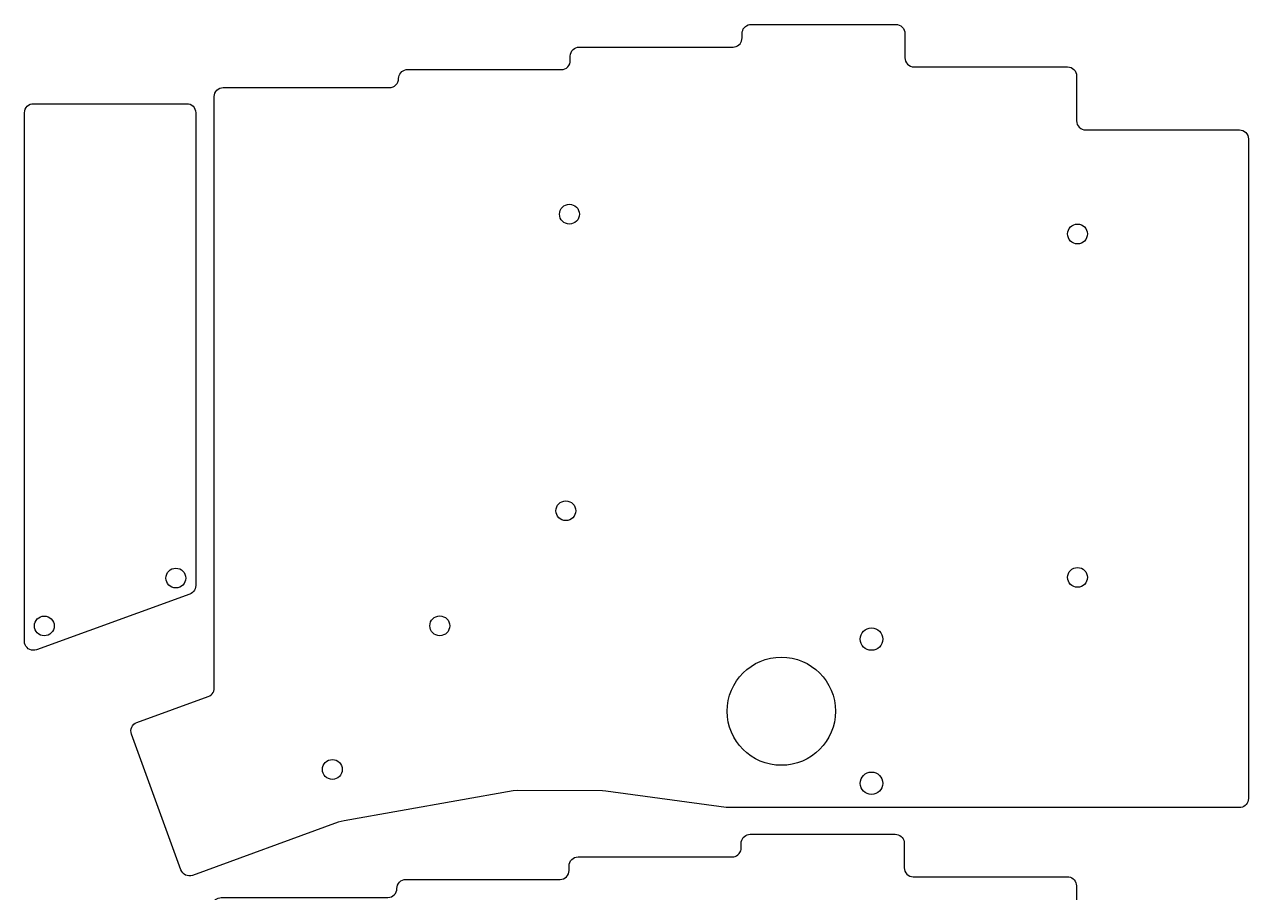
# Model space of a CAD drawing. Header units: inches. Extents: x -23 to 112, y -18 to 166.
# Drawn here: x -23.3 to 112.3, y 69.7 to 165.9 of the extents above; entities that cross this region are included whole.
import ezdxf

# ---------------------------------------------------------------- set-up
doc = ezdxf.new("R2010")
doc.units = ezdxf.units.IN
doc.header["$MEASUREMENT"] = 0

# ---------------------------------------------------------------- blocks, each defined once
blk = doc.blocks.new('block 4')
at = {"color": 7, "lineweight": 25, "true_color": 0xffffff}
blk.add_lwpolyline([(-4.68, 71.63), (-4.87, 71.58), (-5.07, 71.57), (-5.26, 71.6), (-5.45, 71.67), (-5.61, 71.77), (-5.76, 71.9), (-5.88, 72.05), (-5.96, 72.23)], dxfattribs=at)
blk = doc.blocks.new('block 3')
blk.add_blockref('block 4', (0, 0))
blk = doc.blocks.new('block 6')
at = {"color": 7, "lineweight": 25, "true_color": 0xffffff}
blk.add_lwpolyline([(-5.96, 72.23), (-11.44, 87.29)], dxfattribs=at)
blk = doc.blocks.new('block 5')
blk.add_blockref('block 6', (0, 0))
blk = doc.blocks.new('block 8')
at = {"color": 7, "lineweight": 25, "true_color": 0xffffff}
blk.add_lwpolyline([(-11.44, 87.29), (-11.49, 87.48), (-11.5, 87.68), (-11.48, 87.87), (-11.41, 88.06), (-11.31, 88.22), (-11.18, 88.37), (-11.02, 88.49), (-10.85, 88.57)], dxfattribs=at)
blk = doc.blocks.new('block 7')
blk.add_blockref('block 8', (0, 0))
blk = doc.blocks.new('block 10')
at = {"color": 7, "lineweight": 25, "true_color": 0xffffff}
blk.add_lwpolyline([(-10.85, 88.57), (-2.93, 91.45)], dxfattribs=at)
blk = doc.blocks.new('block 9')
blk.add_blockref('block 10', (0, 0))
blk = doc.blocks.new('block 12')
at = {"color": 7, "lineweight": 25, "true_color": 0xffffff}
blk.add_lwpolyline([(-2.93, 91.45), (-2.77, 91.53), (-2.63, 91.63), (-2.51, 91.75), (-2.41, 91.89), (-2.33, 92.05), (-2.29, 92.22), (-2.27, 92.39)], dxfattribs=at)
blk = doc.blocks.new('block 11')
blk.add_blockref('block 12', (0, 0))
blk = doc.blocks.new('block 14')
at = {"color": 7, "lineweight": 25, "true_color": 0xffffff}
blk.add_lwpolyline([(-2.27, 92.39), (-2.27, 97.07), (-2.27, 157.94)], dxfattribs=at)
blk = doc.blocks.new('block 13')
blk.add_blockref('block 14', (0, 0))
blk = doc.blocks.new('block 16')
at = {"color": 7, "lineweight": 25, "true_color": 0xffffff}
blk.add_lwpolyline([(-2.27, 157.94), (-2.25, 158.13), (-2.2, 158.32), (-2.1, 158.49), (-1.98, 158.64), (-1.83, 158.77), (-1.66, 158.86), (-1.47, 158.92), (-1.27, 158.94)], dxfattribs=at)
blk = doc.blocks.new('block 15')
blk.add_blockref('block 16', (0, 0))
blk = doc.blocks.new('block 18')
at = {"color": 7, "lineweight": 25, "true_color": 0xffffff}
blk.add_lwpolyline([(-1.27, 158.94), (17.15, 158.94)], dxfattribs=at)
blk = doc.blocks.new('block 17')
blk.add_blockref('block 18', (0, 0))
blk = doc.blocks.new('block 20')
at = {"color": 7, "lineweight": 25, "true_color": 0xffffff}
blk.add_lwpolyline([(17.15, 158.94), (17.34, 158.96), (17.53, 159.01), (17.7, 159.1), (17.85, 159.23), (17.98, 159.38), (18.07, 159.55), (18.13, 159.74), (18.15, 159.94)], dxfattribs=at)
blk = doc.blocks.new('block 19')
blk.add_blockref('block 20', (0, 0))
blk = doc.blocks.new('block 22')
at = {"color": 7, "lineweight": 25, "true_color": 0xffffff}
blk.add_lwpolyline([(18.15, 159.94), (18.16, 160.11), (18.21, 160.28), (18.28, 160.43), (18.38, 160.58), (18.5, 160.7), (18.65, 160.8), (18.8, 160.87), (18.97, 160.92), (19.15, 160.93)], dxfattribs=at)
blk = doc.blocks.new('block 21')
blk.add_blockref('block 22', (0, 0))
blk = doc.blocks.new('block 24')
at = {"color": 7, "lineweight": 25, "true_color": 0xffffff}
blk.add_lwpolyline([(19.15, 160.93), (36.17, 160.93)], dxfattribs=at)
blk = doc.blocks.new('block 23')
blk.add_blockref('block 24', (0, 0))
blk = doc.blocks.new('block 26')
at = {"color": 7, "lineweight": 25, "true_color": 0xffffff}
blk.add_lwpolyline([(36.17, 160.93), (36.37, 160.95), (36.56, 161.01), (36.73, 161.1), (36.88, 161.23), (37, 161.38), (37.1, 161.55), (37.15, 161.74), (37.17, 161.93)], dxfattribs=at)
blk = doc.blocks.new('block 25')
blk.add_blockref('block 26', (0, 0))
blk = doc.blocks.new('block 28')
at = {"color": 7, "lineweight": 25, "true_color": 0xffffff}
blk.add_lwpolyline([(37.17, 161.93), (37.17, 162.43)], dxfattribs=at)
blk = doc.blocks.new('block 27')
blk.add_blockref('block 28', (0, 0))
blk = doc.blocks.new('block 30')
at = {"color": 7, "lineweight": 25, "true_color": 0xffffff}
blk.add_lwpolyline([(37.17, 162.43), (37.19, 162.63), (37.25, 162.81), (37.34, 162.99), (37.47, 163.14), (37.62, 163.26), (37.79, 163.35), (37.98, 163.41), (38.17, 163.43)], dxfattribs=at)
blk = doc.blocks.new('block 29')
blk.add_blockref('block 30', (0, 0))
blk = doc.blocks.new('block 32')
at = {"color": 7, "lineweight": 25, "true_color": 0xffffff}
blk.add_lwpolyline([(38.17, 163.43), (55.2, 163.43)], dxfattribs=at)
blk = doc.blocks.new('block 31')
blk.add_blockref('block 32', (0, 0))
blk = doc.blocks.new('block 34')
at = {"color": 7, "lineweight": 25, "true_color": 0xffffff}
blk.add_lwpolyline([(55.2, 163.43), (55.37, 163.45), (55.54, 163.49), (55.7, 163.56), (55.84, 163.66), (55.97, 163.79), (56.07, 163.93), (56.14, 164.09), (56.18, 164.26), (56.2, 164.43)], dxfattribs=at)
blk = doc.blocks.new('block 33')
blk.add_blockref('block 34', (0, 0))
blk = doc.blocks.new('block 36')
at = {"color": 7, "lineweight": 25, "true_color": 0xffffff}
blk.add_lwpolyline([(56.2, 164.43), (56.2, 164.93)], dxfattribs=at)
blk = doc.blocks.new('block 35')
blk.add_blockref('block 36', (0, 0))
blk = doc.blocks.new('block 38')
at = {"color": 7, "lineweight": 25, "true_color": 0xffffff}
blk.add_lwpolyline([(56.2, 164.93), (56.21, 165.1), (56.26, 165.27), (56.33, 165.43), (56.43, 165.57), (56.56, 165.69), (56.7, 165.79), (56.86, 165.87), (57.02, 165.91), (57.2, 165.93)], dxfattribs=at)
blk = doc.blocks.new('block 37')
blk.add_blockref('block 38', (0, 0))
blk = doc.blocks.new('block 40')
at = {"color": 7, "lineweight": 25, "true_color": 0xffffff}
blk.add_lwpolyline([(57.2, 165.93), (73.23, 165.93)], dxfattribs=at)
blk = doc.blocks.new('block 39')
blk.add_blockref('block 40', (0, 0))
blk = doc.blocks.new('block 42')
at = {"color": 7, "lineweight": 25, "true_color": 0xffffff}
blk.add_lwpolyline([(73.23, 165.93), (73.42, 165.91), (73.61, 165.85), (73.78, 165.76), (73.93, 165.63), (74.06, 165.48), (74.15, 165.31), (74.21, 165.12), (74.23, 164.93)], dxfattribs=at)
blk = doc.blocks.new('block 41')
blk.add_blockref('block 42', (0, 0))
blk = doc.blocks.new('block 44')
at = {"color": 7, "lineweight": 25, "true_color": 0xffffff}
blk.add_lwpolyline([(74.23, 164.93), (74.23, 162.23)], dxfattribs=at)
blk = doc.blocks.new('block 43')
blk.add_blockref('block 44', (0, 0))
blk = doc.blocks.new('block 46')
at = {"color": 7, "lineweight": 25, "true_color": 0xffffff}
blk.add_lwpolyline([(74.23, 162.23), (74.25, 162.04), (74.3, 161.85), (74.39, 161.68), (74.52, 161.53), (74.67, 161.4), (74.84, 161.31), (75.03, 161.25), (75.22, 161.23)], dxfattribs=at)
blk = doc.blocks.new('block 45')
blk.add_blockref('block 46', (0, 0))
blk = doc.blocks.new('block 48')
at = {"color": 7, "lineweight": 25, "true_color": 0xffffff}
blk.add_lwpolyline([(75.22, 161.23), (92.25, 161.23)], dxfattribs=at)
blk = doc.blocks.new('block 47')
blk.add_blockref('block 48', (0, 0))
blk = doc.blocks.new('block 50')
at = {"color": 7, "lineweight": 25, "true_color": 0xffffff}
blk.add_lwpolyline([(92.25, 161.23), (92.45, 161.21), (92.64, 161.16), (92.81, 161.06), (92.96, 160.94), (93.08, 160.79), (93.18, 160.62), (93.23, 160.43), (93.25, 160.23)], dxfattribs=at)
blk = doc.blocks.new('block 49')
blk.add_blockref('block 50', (0, 0))
blk = doc.blocks.new('block 52')
at = {"color": 7, "lineweight": 25, "true_color": 0xffffff}
blk.add_lwpolyline([(93.25, 160.23), (93.25, 155.24)], dxfattribs=at)
blk = doc.blocks.new('block 51')
blk.add_blockref('block 52', (0, 0))
blk = doc.blocks.new('block 54')
at = {"color": 7, "lineweight": 25, "true_color": 0xffffff}
blk.add_lwpolyline([(93.25, 155.24), (93.27, 155.05), (93.33, 154.86), (93.42, 154.69), (93.54, 154.53), (93.7, 154.41), (93.87, 154.32), (94.06, 154.26), (94.25, 154.24)], dxfattribs=at)
blk = doc.blocks.new('block 53')
blk.add_blockref('block 54', (0, 0))
blk = doc.blocks.new('block 56')
at = {"color": 7, "lineweight": 25, "true_color": 0xffffff}
blk.add_lwpolyline([(94.25, 154.24), (111.28, 154.24)], dxfattribs=at)
blk = doc.blocks.new('block 55')
blk.add_blockref('block 56', (0, 0))
blk = doc.blocks.new('block 58')
at = {"color": 7, "lineweight": 25, "true_color": 0xffffff}
blk.add_lwpolyline([(111.28, 154.24), (111.47, 154.22), (111.66, 154.17), (111.83, 154.07), (111.99, 153.95), (112.11, 153.8), (112.2, 153.63), (112.26, 153.44), (112.28, 153.24)], dxfattribs=at)
blk = doc.blocks.new('block 57')
blk.add_blockref('block 58', (0, 0))
blk = doc.blocks.new('block 60')
at = {"color": 7, "lineweight": 25, "true_color": 0xffffff}
blk.add_lwpolyline([(112.28, 153.24), (112.28, 80.14)], dxfattribs=at)
blk = doc.blocks.new('block 59')
blk.add_blockref('block 60', (0, 0))
blk = doc.blocks.new('block 62')
at = {"color": 7, "lineweight": 25, "true_color": 0xffffff}
blk.add_lwpolyline([(112.28, 80.14), (112.26, 79.96), (112.22, 79.79), (112.14, 79.64), (112.04, 79.49), (111.92, 79.37), (111.78, 79.27), (111.62, 79.2), (111.45, 79.15), (111.28, 79.14)], dxfattribs=at)
blk = doc.blocks.new('block 61')
blk.add_blockref('block 62', (0, 0))
blk = doc.blocks.new('block 64')
at = {"color": 7, "lineweight": 25, "true_color": 0xffffff}
blk.add_lwpolyline([(111.28, 79.14), (54.69, 79.14)], dxfattribs=at)
blk = doc.blocks.new('block 63')
blk.add_blockref('block 64', (0, 0))
blk = doc.blocks.new('block 66')
at = {"color": 7, "lineweight": 25, "true_color": 0xffffff}
blk.add_lwpolyline([(54.69, 79.14), (54.42, 79.16)], dxfattribs=at)
blk = doc.blocks.new('block 65')
blk.add_blockref('block 66', (0, 0))
blk = doc.blocks.new('block 68')
at = {"color": 7, "lineweight": 25, "true_color": 0xffffff}
blk.add_lwpolyline([(54.42, 79.16), (41.12, 80.97)], dxfattribs=at)
blk = doc.blocks.new('block 67')
blk.add_blockref('block 68', (0, 0))
blk = doc.blocks.new('block 70')
at = {"color": 7, "lineweight": 25, "true_color": 0xffffff}
blk.add_lwpolyline([(41.12, 80.97), (40.73, 81)], dxfattribs=at)
blk = doc.blocks.new('block 69')
blk.add_blockref('block 70', (0, 0))
blk = doc.blocks.new('block 72')
at = {"color": 7, "lineweight": 25, "true_color": 0xffffff}
blk.add_lwpolyline([(40.73, 81), (31.37, 81.04)], dxfattribs=at)
blk = doc.blocks.new('block 71')
blk.add_blockref('block 72', (0, 0))
blk = doc.blocks.new('block 74')
at = {"color": 7, "lineweight": 25, "true_color": 0xffffff}
blk.add_lwpolyline([(31.37, 81.04), (30.84, 80.99)], dxfattribs=at)
blk = doc.blocks.new('block 73')
blk.add_blockref('block 74', (0, 0))
blk = doc.blocks.new('block 76')
at = {"color": 7, "lineweight": 25, "true_color": 0xffffff}
blk.add_lwpolyline([(30.84, 80.99), (12.13, 77.69)], dxfattribs=at)
blk = doc.blocks.new('block 75')
blk.add_blockref('block 76', (0, 0))
blk = doc.blocks.new('block 78')
at = {"color": 7, "lineweight": 25, "true_color": 0xffffff}
blk.add_lwpolyline([(12.13, 77.69), (11.46, 77.51)], dxfattribs=at)
blk = doc.blocks.new('block 77')
blk.add_blockref('block 78', (0, 0))
blk = doc.blocks.new('block 80')
at = {"color": 7, "lineweight": 25, "true_color": 0xffffff}
blk.add_lwpolyline([(11.46, 77.51), (-4.68, 71.63)], dxfattribs=at)
blk = doc.blocks.new('block 79')
blk.add_blockref('block 80', (0, 0))
blk = doc.blocks.new('block 2')
for name in ['block 37', 'block 39', 'block 41', 'block 33', 'block 35', 'block 43', 'block 29', 'block 31', 'block 25', 'block 27', 'block 45', 'block 21', 'block 23', 'block 47', 'block 49', 'block 51', 'block 15', 'block 17', 'block 19', 'block 13', 'block 53', 'block 55', 'block 57', 'block 59', 'block 11', 'block 9', 'block 7', 'block 5', 'block 75', 'block 73', 'block 71', 'block 69', 'block 67', 'block 61', 'block 65', 'block 63', 'block 79', 'block 77', 'block 3']:
    blk.add_blockref(name, (0, 0))
blk = doc.blocks.new('block 83')
at = {"color": 7, "lineweight": 25, "true_color": 0xffffff}
blk.add_open_spline([(92.25, 104.66), (92.25, 104.05), (92.75, 103.56), (93.35, 103.56), (93.35, 103.56), (93.35, 103.56), (93.35, 103.56), (93.35, 103.56), (93.35, 103.56), (93.35, 103.56), (93.35, 103.56), (93.35, 103.56), (93.35, 103.56), (93.96, 103.56), (94.45, 104.05), (94.45, 104.66), (94.45, 104.66), (94.45, 104.66), (94.45, 104.66), (94.45, 104.66), (94.45, 104.66), (94.45, 104.66), (94.45, 104.66), (94.45, 104.66), (94.45, 104.66), (94.45, 105.26), (93.96, 105.75), (93.35, 105.75), (93.35, 105.75), (93.35, 105.75), (93.35, 105.75), (93.35, 105.75), (93.35, 105.75), (93.35, 105.75), (93.35, 105.75), (93.35, 105.75), (93.35, 105.75), (92.75, 105.75), (92.25, 105.26), (92.25, 104.66), (92.25, 104.66), (92.25, 104.66), (92.25, 104.66), (92.25, 104.66), (92.25, 104.66), (92.25, 104.66), (92.25, 104.66), (92.25, 104.66), (92.25, 104.66), (92.25, 104.66), (92.25, 104.66), (92.25, 104.66), (92.25, 104.66), (92.25, 104.66), (92.25, 104.66), (92.25, 104.66), (92.25, 104.66), (92.25, 104.66), (92.25, 104.66), (92.25, 104.66), (92.25, 104.66), (92.25, 104.66), (92.25, 104.66), (92.25, 104.66)], degree=3, knots=[0, 0, 0, 0, 1, 1, 1, 2, 2, 2, 3, 3, 3, 4, 4, 4, 5, 5, 5, 6, 6, 6, 7, 7, 7, 8, 8, 8, 9, 9, 9, 10, 10, 10, 11, 11, 11, 12, 12, 12, 13, 13, 13, 14, 14, 14, 15, 15, 15, 16, 16, 16, 17, 17, 17, 18, 18, 18, 19, 19, 19, 20, 20, 20, 21, 21, 21, 21], dxfattribs=at)
blk = doc.blocks.new('block 82')
blk.add_blockref('block 83', (0, 0))
blk = doc.blocks.new('block 81')
blk.add_blockref('block 82', (0, 0))
blk = doc.blocks.new('block 86')
at = {"color": 7, "lineweight": 25, "true_color": 0xffffff}
blk.add_open_spline([(9.71, 83.37), (9.71, 82.76), (10.2, 82.27), (10.81, 82.27), (10.81, 82.27), (10.81, 82.27), (10.81, 82.27), (10.81, 82.27), (10.81, 82.27), (10.81, 82.27), (10.81, 82.27), (10.81, 82.27), (10.81, 82.27), (11.42, 82.27), (11.91, 82.76), (11.91, 83.37), (11.91, 83.37), (11.91, 83.37), (11.91, 83.37), (11.91, 83.37), (11.91, 83.37), (11.91, 83.37), (11.91, 83.37), (11.91, 83.37), (11.91, 83.37), (11.91, 83.98), (11.42, 84.47), (10.81, 84.47), (10.81, 84.47), (10.81, 84.47), (10.81, 84.47), (10.81, 84.47), (10.81, 84.47), (10.81, 84.47), (10.81, 84.47), (10.81, 84.47), (10.81, 84.47), (10.2, 84.47), (9.71, 83.98), (9.71, 83.37), (9.71, 83.37), (9.71, 83.37), (9.71, 83.37), (9.71, 83.37), (9.71, 83.37), (9.71, 83.37), (9.71, 83.37), (9.71, 83.37), (9.71, 83.37), (9.71, 83.37), (9.71, 83.37), (9.71, 83.37), (9.71, 83.37), (9.71, 83.37), (9.71, 83.37), (9.71, 83.37), (9.71, 83.37), (9.71, 83.37), (9.71, 83.37), (9.71, 83.37), (9.71, 83.37), (9.71, 83.37), (9.71, 83.37), (9.71, 83.37)], degree=3, knots=[0, 0, 0, 0, 1, 1, 1, 2, 2, 2, 3, 3, 3, 4, 4, 4, 5, 5, 5, 6, 6, 6, 7, 7, 7, 8, 8, 8, 9, 9, 9, 10, 10, 10, 11, 11, 11, 12, 12, 12, 13, 13, 13, 14, 14, 14, 15, 15, 15, 16, 16, 16, 17, 17, 17, 18, 18, 18, 19, 19, 19, 20, 20, 20, 21, 21, 21, 21], dxfattribs=at)
blk = doc.blocks.new('block 85')
blk.add_blockref('block 86', (0, 0))
blk = doc.blocks.new('block 84')
blk.add_blockref('block 85', (0, 0))
blk = doc.blocks.new('block 89')
at = {"color": 7, "lineweight": 25, "true_color": 0xffffff}
blk.add_open_spline([(21.61, 99.29), (21.61, 98.68), (22.11, 98.19), (22.71, 98.19), (22.71, 98.19), (22.71, 98.19), (22.71, 98.19), (22.71, 98.19), (22.71, 98.19), (22.71, 98.19), (22.71, 98.19), (22.71, 98.19), (22.71, 98.19), (23.32, 98.19), (23.81, 98.68), (23.81, 99.29), (23.81, 99.29), (23.81, 99.29), (23.81, 99.29), (23.81, 99.29), (23.81, 99.29), (23.81, 99.29), (23.81, 99.29), (23.81, 99.29), (23.81, 99.29), (23.81, 99.89), (23.32, 100.38), (22.71, 100.38), (22.71, 100.38), (22.71, 100.38), (22.71, 100.38), (22.71, 100.38), (22.71, 100.38), (22.71, 100.38), (22.71, 100.38), (22.71, 100.38), (22.71, 100.38), (22.11, 100.38), (21.61, 99.89), (21.61, 99.29), (21.61, 99.29), (21.61, 99.29), (21.61, 99.29), (21.61, 99.29), (21.61, 99.29), (21.61, 99.29), (21.61, 99.29), (21.61, 99.29), (21.61, 99.29), (21.61, 99.29), (21.61, 99.29), (21.61, 99.29), (21.61, 99.29), (21.61, 99.29), (21.61, 99.29), (21.61, 99.29), (21.61, 99.29), (21.61, 99.29), (21.61, 99.29), (21.61, 99.29), (21.61, 99.29), (21.61, 99.29), (21.61, 99.29), (21.61, 99.29)], degree=3, knots=[0, 0, 0, 0, 1, 1, 1, 2, 2, 2, 3, 3, 3, 4, 4, 4, 5, 5, 5, 6, 6, 6, 7, 7, 7, 8, 8, 8, 9, 9, 9, 10, 10, 10, 11, 11, 11, 12, 12, 12, 13, 13, 13, 14, 14, 14, 15, 15, 15, 16, 16, 16, 17, 17, 17, 18, 18, 18, 19, 19, 19, 20, 20, 20, 21, 21, 21, 21], dxfattribs=at)
blk = doc.blocks.new('block 88')
blk.add_blockref('block 89', (0, 0))
blk = doc.blocks.new('block 87')
blk.add_blockref('block 88', (0, 0))
blk = doc.blocks.new('block 92')
at = {"color": 7, "lineweight": 25, "true_color": 0xffffff}
blk.add_open_spline([(54.55, 89.82), (54.55, 86.51), (57.23, 83.83), (60.54, 83.83), (60.54, 83.83), (60.54, 83.83), (60.54, 83.83), (60.54, 83.83), (60.54, 83.83), (60.54, 83.83), (60.54, 83.83), (60.54, 83.83), (60.54, 83.83), (63.85, 83.83), (66.54, 86.51), (66.54, 89.82), (66.54, 89.82), (66.54, 89.82), (66.54, 89.82), (66.54, 89.82), (66.54, 89.82), (66.54, 89.82), (66.54, 89.82), (66.54, 89.82), (66.54, 89.82), (66.54, 93.13), (63.85, 95.82), (60.54, 95.82), (60.54, 95.82), (60.54, 95.82), (60.54, 95.82), (60.54, 95.82), (60.54, 95.82), (60.54, 95.82), (60.54, 95.82), (60.54, 95.82), (60.54, 95.82), (57.23, 95.82), (54.55, 93.13), (54.55, 89.82), (54.55, 89.82), (54.55, 89.82), (54.55, 89.82), (54.55, 89.82), (54.55, 89.82), (54.55, 89.82), (54.55, 89.82), (54.55, 89.82), (54.55, 89.82), (54.55, 89.82), (54.55, 89.82), (54.55, 89.82), (54.55, 89.82), (54.55, 89.82), (54.55, 89.82), (54.55, 89.82), (54.55, 89.82), (54.55, 89.82), (54.55, 89.82), (54.55, 89.82), (54.55, 89.82), (54.55, 89.82), (54.55, 89.82), (54.55, 89.82)], degree=3, knots=[0, 0, 0, 0, 1, 1, 1, 2, 2, 2, 3, 3, 3, 4, 4, 4, 5, 5, 5, 6, 6, 6, 7, 7, 7, 8, 8, 8, 9, 9, 9, 10, 10, 10, 11, 11, 11, 12, 12, 12, 13, 13, 13, 14, 14, 14, 15, 15, 15, 16, 16, 16, 17, 17, 17, 18, 18, 18, 19, 19, 19, 20, 20, 20, 21, 21, 21, 21], dxfattribs=at)
blk = doc.blocks.new('block 91')
blk.add_blockref('block 92', (0, 0))
blk = doc.blocks.new('block 90')
blk.add_blockref('block 91', (0, 0))
blk = doc.blocks.new('block 95')
at = {"color": 7, "lineweight": 25, "true_color": 0xffffff}
blk.add_open_spline([(69.28, 97.81), (69.28, 97.12), (69.84, 96.57), (70.53, 96.57), (70.53, 96.57), (70.53, 96.57), (70.53, 96.57), (70.53, 96.57), (70.53, 96.57), (70.53, 96.57), (70.53, 96.57), (70.53, 96.57), (70.53, 96.57), (71.22, 96.57), (71.78, 97.12), (71.78, 97.81), (71.78, 97.81), (71.78, 97.81), (71.78, 97.81), (71.78, 97.81), (71.78, 97.81), (71.78, 97.81), (71.78, 97.81), (71.78, 97.81), (71.78, 97.81), (71.78, 98.5), (71.22, 99.06), (70.53, 99.06), (70.53, 99.06), (70.53, 99.06), (70.53, 99.06), (70.53, 99.06), (70.53, 99.06), (70.53, 99.06), (70.53, 99.06), (70.53, 99.06), (70.53, 99.06), (69.84, 99.06), (69.28, 98.5), (69.28, 97.81), (69.28, 97.81), (69.28, 97.81), (69.28, 97.81), (69.28, 97.81), (69.28, 97.81), (69.28, 97.81), (69.28, 97.81), (69.28, 97.81), (69.28, 97.81), (69.28, 97.81), (69.28, 97.81), (69.28, 97.81), (69.28, 97.81), (69.28, 97.81), (69.28, 97.81), (69.28, 97.81), (69.28, 97.81), (69.28, 97.81), (69.28, 97.81), (69.28, 97.81), (69.28, 97.81), (69.28, 97.81), (69.28, 97.81), (69.28, 97.81)], degree=3, knots=[0, 0, 0, 0, 1, 1, 1, 2, 2, 2, 3, 3, 3, 4, 4, 4, 5, 5, 5, 6, 6, 6, 7, 7, 7, 8, 8, 8, 9, 9, 9, 10, 10, 10, 11, 11, 11, 12, 12, 12, 13, 13, 13, 14, 14, 14, 15, 15, 15, 16, 16, 16, 17, 17, 17, 18, 18, 18, 19, 19, 19, 20, 20, 20, 21, 21, 21, 21], dxfattribs=at)
blk = doc.blocks.new('block 94')
blk.add_blockref('block 95', (0, 0))
blk = doc.blocks.new('block 93')
blk.add_blockref('block 94', (0, 0))
blk = doc.blocks.new('block 98')
at = {"color": 7, "lineweight": 25, "true_color": 0xffffff}
blk.add_open_spline([(69.28, 81.83), (69.28, 81.14), (69.84, 80.59), (70.53, 80.59), (70.53, 80.59), (70.53, 80.59), (70.53, 80.59), (70.53, 80.59), (70.53, 80.59), (70.53, 80.59), (70.53, 80.59), (70.53, 80.59), (70.53, 80.59), (71.22, 80.59), (71.78, 81.14), (71.78, 81.83), (71.78, 81.83), (71.78, 81.83), (71.78, 81.83), (71.78, 81.83), (71.78, 81.83), (71.78, 81.83), (71.78, 81.83), (71.78, 81.83), (71.78, 81.83), (71.78, 82.52), (71.22, 83.08), (70.53, 83.08), (70.53, 83.08), (70.53, 83.08), (70.53, 83.08), (70.53, 83.08), (70.53, 83.08), (70.53, 83.08), (70.53, 83.08), (70.53, 83.08), (70.53, 83.08), (69.84, 83.08), (69.28, 82.52), (69.28, 81.83), (69.28, 81.83), (69.28, 81.83), (69.28, 81.83), (69.28, 81.83), (69.28, 81.83), (69.28, 81.83), (69.28, 81.83), (69.28, 81.83), (69.28, 81.83), (69.28, 81.83), (69.28, 81.83), (69.28, 81.83), (69.28, 81.83), (69.28, 81.83), (69.28, 81.83), (69.28, 81.83), (69.28, 81.83), (69.28, 81.83), (69.28, 81.83), (69.28, 81.83), (69.28, 81.83), (69.28, 81.83), (69.28, 81.83), (69.28, 81.83)], degree=3, knots=[0, 0, 0, 0, 1, 1, 1, 2, 2, 2, 3, 3, 3, 4, 4, 4, 5, 5, 5, 6, 6, 6, 7, 7, 7, 8, 8, 8, 9, 9, 9, 10, 10, 10, 11, 11, 11, 12, 12, 12, 13, 13, 13, 14, 14, 14, 15, 15, 15, 16, 16, 16, 17, 17, 17, 18, 18, 18, 19, 19, 19, 20, 20, 20, 21, 21, 21, 21], dxfattribs=at)
blk = doc.blocks.new('block 97')
blk.add_blockref('block 98', (0, 0))
blk = doc.blocks.new('block 96')
blk.add_blockref('block 97', (0, 0))
blk = doc.blocks.new('block 101')
at = {"color": 7, "lineweight": 25, "true_color": 0xffffff}
blk.add_open_spline([(35.97, 144.9), (35.97, 144.3), (36.47, 143.81), (37.07, 143.81), (37.07, 143.81), (37.07, 143.81), (37.07, 143.81), (37.07, 143.81), (37.07, 143.81), (37.07, 143.81), (37.07, 143.81), (37.07, 143.81), (37.07, 143.81), (37.68, 143.81), (38.17, 144.3), (38.17, 144.9), (38.17, 144.9), (38.17, 144.9), (38.17, 144.9), (38.17, 144.9), (38.17, 144.9), (38.17, 144.9), (38.17, 144.9), (38.17, 144.9), (38.17, 144.9), (38.17, 145.51), (37.68, 146), (37.07, 146), (37.07, 146), (37.07, 146), (37.07, 146), (37.07, 146), (37.07, 146), (37.07, 146), (37.07, 146), (37.07, 146), (37.07, 146), (36.47, 146), (35.97, 145.51), (35.97, 144.9), (35.97, 144.9), (35.97, 144.9), (35.97, 144.9), (35.97, 144.9), (35.97, 144.9), (35.97, 144.9), (35.97, 144.9), (35.97, 144.9), (35.97, 144.9), (35.97, 144.9), (35.97, 144.9), (35.97, 144.9), (35.97, 144.9), (35.97, 144.9), (35.97, 144.9), (35.97, 144.9), (35.97, 144.9), (35.97, 144.9), (35.97, 144.9), (35.97, 144.9), (35.97, 144.9), (35.97, 144.9), (35.97, 144.9), (35.97, 144.9)], degree=3, knots=[0, 0, 0, 0, 1, 1, 1, 2, 2, 2, 3, 3, 3, 4, 4, 4, 5, 5, 5, 6, 6, 6, 7, 7, 7, 8, 8, 8, 9, 9, 9, 10, 10, 10, 11, 11, 11, 12, 12, 12, 13, 13, 13, 14, 14, 14, 15, 15, 15, 16, 16, 16, 17, 17, 17, 18, 18, 18, 19, 19, 19, 20, 20, 20, 21, 21, 21, 21], dxfattribs=at)
blk = doc.blocks.new('block 100')
blk.add_blockref('block 101', (0, 0))
blk = doc.blocks.new('block 99')
blk.add_blockref('block 100', (0, 0))
blk = doc.blocks.new('block 104')
at = {"color": 7, "lineweight": 25, "true_color": 0xffffff}
blk.add_open_spline([(92.25, 142.71), (92.25, 142.1), (92.75, 141.61), (93.35, 141.61), (93.35, 141.61), (93.35, 141.61), (93.35, 141.61), (93.35, 141.61), (93.35, 141.61), (93.35, 141.61), (93.35, 141.61), (93.35, 141.61), (93.35, 141.61), (93.96, 141.61), (94.45, 142.1), (94.45, 142.71), (94.45, 142.71), (94.45, 142.71), (94.45, 142.71), (94.45, 142.71), (94.45, 142.71), (94.45, 142.71), (94.45, 142.71), (94.45, 142.71), (94.45, 142.71), (94.45, 143.31), (93.96, 143.81), (93.35, 143.81), (93.35, 143.81), (93.35, 143.81), (93.35, 143.81), (93.35, 143.81), (93.35, 143.81), (93.35, 143.81), (93.35, 143.81), (93.35, 143.81), (93.35, 143.81), (92.75, 143.81), (92.25, 143.31), (92.25, 142.71), (92.25, 142.71), (92.25, 142.71), (92.25, 142.71), (92.25, 142.71), (92.25, 142.71), (92.25, 142.71), (92.25, 142.71), (92.25, 142.71), (92.25, 142.71), (92.25, 142.71), (92.25, 142.71), (92.25, 142.71), (92.25, 142.71), (92.25, 142.71), (92.25, 142.71), (92.25, 142.71), (92.25, 142.71), (92.25, 142.71), (92.25, 142.71), (92.25, 142.71), (92.25, 142.71), (92.25, 142.71), (92.25, 142.71), (92.25, 142.71)], degree=3, knots=[0, 0, 0, 0, 1, 1, 1, 2, 2, 2, 3, 3, 3, 4, 4, 4, 5, 5, 5, 6, 6, 6, 7, 7, 7, 8, 8, 8, 9, 9, 9, 10, 10, 10, 11, 11, 11, 12, 12, 12, 13, 13, 13, 14, 14, 14, 15, 15, 15, 16, 16, 16, 17, 17, 17, 18, 18, 18, 19, 19, 19, 20, 20, 20, 21, 21, 21, 21], dxfattribs=at)
blk = doc.blocks.new('block 103')
blk.add_blockref('block 104', (0, 0))
blk = doc.blocks.new('block 102')
blk.add_blockref('block 103', (0, 0))
blk = doc.blocks.new('block 107')
at = {"color": 7, "lineweight": 25, "true_color": 0xffffff}
blk.add_open_spline([(35.57, 112.03), (35.57, 111.43), (36.07, 110.94), (36.67, 110.94), (36.67, 110.94), (36.67, 110.94), (36.67, 110.94), (36.67, 110.94), (36.67, 110.94), (36.67, 110.94), (36.67, 110.94), (36.67, 110.94), (36.67, 110.94), (37.28, 110.94), (37.77, 111.43), (37.77, 112.03), (37.77, 112.03), (37.77, 112.03), (37.77, 112.03), (37.77, 112.03), (37.77, 112.03), (37.77, 112.03), (37.77, 112.03), (37.77, 112.03), (37.77, 112.03), (37.77, 112.64), (37.28, 113.13), (36.67, 113.13), (36.67, 113.13), (36.67, 113.13), (36.67, 113.13), (36.67, 113.13), (36.67, 113.13), (36.67, 113.13), (36.67, 113.13), (36.67, 113.13), (36.67, 113.13), (36.07, 113.13), (35.57, 112.64), (35.57, 112.03), (35.57, 112.03), (35.57, 112.03), (35.57, 112.03), (35.57, 112.03), (35.57, 112.03), (35.57, 112.03), (35.57, 112.03), (35.57, 112.03), (35.57, 112.03), (35.57, 112.03), (35.57, 112.03), (35.57, 112.03), (35.57, 112.03), (35.57, 112.03), (35.57, 112.03), (35.57, 112.03), (35.57, 112.03), (35.57, 112.03), (35.57, 112.03), (35.57, 112.03), (35.57, 112.03), (35.57, 112.03), (35.57, 112.03), (35.57, 112.03)], degree=3, knots=[0, 0, 0, 0, 1, 1, 1, 2, 2, 2, 3, 3, 3, 4, 4, 4, 5, 5, 5, 6, 6, 6, 7, 7, 7, 8, 8, 8, 9, 9, 9, 10, 10, 10, 11, 11, 11, 12, 12, 12, 13, 13, 13, 14, 14, 14, 15, 15, 15, 16, 16, 16, 17, 17, 17, 18, 18, 18, 19, 19, 19, 20, 20, 20, 21, 21, 21, 21], dxfattribs=at)
blk = doc.blocks.new('block 106')
blk.add_blockref('block 107', (0, 0))
blk = doc.blocks.new('block 105')
blk.add_blockref('block 106', (0, 0))
blk = doc.blocks.new('block 110')
at = {"color": 7, "lineweight": 25, "true_color": 0xffffff}
blk.add_lwpolyline([(-5.33, 157.15), (-5.13, 157.13), (-4.95, 157.08), (-4.77, 156.98), (-4.62, 156.86), (-4.5, 156.71), (-4.41, 156.53), (-4.35, 156.35), (-4.33, 156.15)], dxfattribs=at)
blk = doc.blocks.new('block 109')
blk.add_blockref('block 110', (0, 0))
blk = doc.blocks.new('block 112')
at = {"color": 7, "lineweight": 25, "true_color": 0xffffff}
blk.add_lwpolyline([(-4.33, 156.15), (-4.33, 103.74)], dxfattribs=at)
blk = doc.blocks.new('block 111')
blk.add_blockref('block 112', (0, 0))
blk = doc.blocks.new('block 114')
at = {"color": 7, "lineweight": 25, "true_color": 0xffffff}
blk.add_lwpolyline([(-4.33, 103.74), (-4.34, 103.56), (-4.39, 103.4), (-4.46, 103.24), (-4.56, 103.1), (-4.69, 102.97), (-4.83, 102.87), (-4.99, 102.8)], dxfattribs=at)
blk = doc.blocks.new('block 113')
blk.add_blockref('block 114', (0, 0))
blk = doc.blocks.new('block 116')
at = {"color": 7, "lineweight": 25, "true_color": 0xffffff}
blk.add_lwpolyline([(-4.99, 102.8), (-21.95, 96.62)], dxfattribs=at)
blk = doc.blocks.new('block 115')
blk.add_blockref('block 116', (0, 0))
blk = doc.blocks.new('block 118')
at = {"color": 7, "lineweight": 25, "true_color": 0xffffff}
blk.add_lwpolyline([(-21.95, 96.62), (-22.14, 96.58), (-22.33, 96.57), (-22.52, 96.59), (-22.7, 96.65), (-22.87, 96.74), (-23.01, 96.87), (-23.13, 97.02), (-23.22, 97.19), (-23.28, 97.37), (-23.29, 97.56)], dxfattribs=at)
blk = doc.blocks.new('block 117')
blk.add_blockref('block 118', (0, 0))
blk = doc.blocks.new('block 120')
at = {"color": 7, "lineweight": 25, "true_color": 0xffffff}
blk.add_lwpolyline([(-23.29, 97.56), (-23.29, 156.15)], dxfattribs=at)
blk = doc.blocks.new('block 119')
blk.add_blockref('block 120', (0, 0))
blk = doc.blocks.new('block 122')
at = {"color": 7, "lineweight": 25, "true_color": 0xffffff}
blk.add_lwpolyline([(-23.29, 156.15), (-23.27, 156.35), (-23.22, 156.53), (-23.12, 156.71), (-23, 156.86), (-22.85, 156.98), (-22.68, 157.08), (-22.49, 157.13), (-22.29, 157.15)], dxfattribs=at)
blk = doc.blocks.new('block 121')
blk.add_blockref('block 122', (0, 0))
blk = doc.blocks.new('block 124')
at = {"color": 7, "lineweight": 25, "true_color": 0xffffff}
blk.add_lwpolyline([(-22.29, 157.15), (-5.33, 157.15)], dxfattribs=at)
blk = doc.blocks.new('block 123')
blk.add_blockref('block 124', (0, 0))
blk = doc.blocks.new('block 108')
for name in ['block 121', 'block 119', 'block 123', 'block 109', 'block 111', 'block 113', 'block 115', 'block 117']:
    blk.add_blockref(name, (0, 0))
blk = doc.blocks.new('block 127')
at = {"color": 7, "lineweight": 25, "true_color": 0xffffff}
blk.add_open_spline([(-7.62, 104.58), (-7.62, 103.97), (-7.13, 103.48), (-6.53, 103.48), (-6.53, 103.48), (-6.53, 103.48), (-6.53, 103.48), (-6.53, 103.48), (-6.53, 103.48), (-6.53, 103.48), (-6.53, 103.48), (-6.53, 103.48), (-6.53, 103.48), (-5.92, 103.48), (-5.43, 103.97), (-5.43, 104.58), (-5.43, 104.58), (-5.43, 104.58), (-5.43, 104.58), (-5.43, 104.58), (-5.43, 104.58), (-5.43, 104.58), (-5.43, 104.58), (-5.43, 104.58), (-5.43, 104.58), (-5.43, 105.18), (-5.92, 105.67), (-6.53, 105.67), (-6.53, 105.67), (-6.53, 105.67), (-6.53, 105.67), (-6.53, 105.67), (-6.53, 105.67), (-6.53, 105.67), (-6.53, 105.67), (-6.53, 105.67), (-6.53, 105.67), (-7.13, 105.67), (-7.62, 105.18), (-7.62, 104.58), (-7.62, 104.58), (-7.62, 104.58), (-7.62, 104.58), (-7.62, 104.58), (-7.62, 104.58), (-7.62, 104.58), (-7.62, 104.58), (-7.62, 104.58), (-7.62, 104.58), (-7.62, 104.58), (-7.62, 104.58), (-7.62, 104.58), (-7.62, 104.58), (-7.62, 104.58), (-7.62, 104.58), (-7.62, 104.58), (-7.62, 104.58), (-7.62, 104.58), (-7.62, 104.58), (-7.62, 104.58), (-7.62, 104.58), (-7.62, 104.58), (-7.62, 104.58), (-7.62, 104.58)], degree=3, knots=[0, 0, 0, 0, 1, 1, 1, 2, 2, 2, 3, 3, 3, 4, 4, 4, 5, 5, 5, 6, 6, 6, 7, 7, 7, 8, 8, 8, 9, 9, 9, 10, 10, 10, 11, 11, 11, 12, 12, 12, 13, 13, 13, 14, 14, 14, 15, 15, 15, 16, 16, 16, 17, 17, 17, 18, 18, 18, 19, 19, 19, 20, 20, 20, 21, 21, 21, 21], dxfattribs=at)
blk = doc.blocks.new('block 126')
blk.add_blockref('block 127', (0, 0))
blk = doc.blocks.new('block 125')
blk.add_blockref('block 126', (0, 0))
blk = doc.blocks.new('block 130')
at = {"color": 7, "lineweight": 25, "true_color": 0xffffff}
blk.add_open_spline([(-22.2, 99.27), (-22.2, 98.67), (-21.7, 98.18), (-21.1, 98.18), (-21.1, 98.18), (-21.1, 98.18), (-21.1, 98.18), (-21.1, 98.18), (-21.1, 98.18), (-21.1, 98.18), (-21.1, 98.18), (-21.1, 98.18), (-21.1, 98.18), (-20.49, 98.18), (-20, 98.67), (-20, 99.27), (-20, 99.27), (-20, 99.27), (-20, 99.27), (-20, 99.27), (-20, 99.27), (-20, 99.27), (-20, 99.27), (-20, 99.27), (-20, 99.27), (-20, 99.88), (-20.49, 100.37), (-21.1, 100.37), (-21.1, 100.37), (-21.1, 100.37), (-21.1, 100.37), (-21.1, 100.37), (-21.1, 100.37), (-21.1, 100.37), (-21.1, 100.37), (-21.1, 100.37), (-21.1, 100.37), (-21.7, 100.37), (-22.2, 99.88), (-22.2, 99.27), (-22.2, 99.27), (-22.2, 99.27), (-22.2, 99.27), (-22.2, 99.27), (-22.2, 99.27), (-22.2, 99.27), (-22.2, 99.27), (-22.2, 99.27), (-22.2, 99.27), (-22.2, 99.27), (-22.2, 99.27), (-22.2, 99.27), (-22.2, 99.27), (-22.2, 99.27), (-22.2, 99.27), (-22.2, 99.27), (-22.2, 99.27), (-22.2, 99.27), (-22.2, 99.27), (-22.2, 99.27), (-22.2, 99.27), (-22.2, 99.27), (-22.2, 99.27), (-22.2, 99.27)], degree=3, knots=[0, 0, 0, 0, 1, 1, 1, 2, 2, 2, 3, 3, 3, 4, 4, 4, 5, 5, 5, 6, 6, 6, 7, 7, 7, 8, 8, 8, 9, 9, 9, 10, 10, 10, 11, 11, 11, 12, 12, 12, 13, 13, 13, 14, 14, 14, 15, 15, 15, 16, 16, 16, 17, 17, 17, 18, 18, 18, 19, 19, 19, 20, 20, 20, 21, 21, 21, 21], dxfattribs=at)
blk = doc.blocks.new('block 129')
blk.add_blockref('block 130', (0, 0))
blk = doc.blocks.new('block 128')
blk.add_blockref('block 129', (0, 0))
blk = doc.blocks.new('block 154')
at = {"color": 7, "lineweight": 25, "true_color": 0xffffff}
blk.add_lwpolyline([(-2.5, 68.18), (-2.48, 68.35), (-2.44, 68.52), (-2.37, 68.68), (-2.27, 68.82), (-2.14, 68.94), (-2, 69.04), (-1.84, 69.12), (-1.67, 69.16), (-1.5, 69.18)], dxfattribs=at)
blk = doc.blocks.new('block 153')
blk.add_blockref('block 154', (0, 0))
blk = doc.blocks.new('block 156')
at = {"color": 7, "lineweight": 25, "true_color": 0xffffff}
blk.add_lwpolyline([(-1.5, 69.18), (1.75, 69.18), (12.56, 69.18), (16.96, 69.18)], dxfattribs=at)
blk = doc.blocks.new('block 155')
blk.add_blockref('block 156', (0, 0))
blk = doc.blocks.new('block 158')
at = {"color": 7, "lineweight": 25, "true_color": 0xffffff}
blk.add_lwpolyline([(16.96, 69.18), (17.16, 69.2), (17.35, 69.25), (17.52, 69.35), (17.67, 69.47), (17.79, 69.62), (17.89, 69.79), (17.94, 69.98), (17.96, 70.18)], dxfattribs=at)
blk = doc.blocks.new('block 157')
blk.add_blockref('block 158', (0, 0))
blk = doc.blocks.new('block 160')
at = {"color": 7, "lineweight": 25, "true_color": 0xffffff}
blk.add_lwpolyline([(17.96, 70.18), (17.98, 70.37), (18.04, 70.56), (18.13, 70.73), (18.26, 70.89), (18.41, 71.01), (18.58, 71.1), (18.77, 71.16), (18.96, 71.18)], dxfattribs=at)
blk = doc.blocks.new('block 159')
blk.add_blockref('block 160', (0, 0))
blk = doc.blocks.new('block 162')
at = {"color": 7, "lineweight": 25, "true_color": 0xffffff}
blk.add_lwpolyline([(18.96, 71.18), (36.03, 71.18)], dxfattribs=at)
blk = doc.blocks.new('block 161')
blk.add_blockref('block 162', (0, 0))
blk = doc.blocks.new('block 164')
at = {"color": 7, "lineweight": 25, "true_color": 0xffffff}
blk.add_lwpolyline([(36.03, 71.18), (36.22, 71.2), (36.41, 71.25), (36.58, 71.35), (36.74, 71.47), (36.86, 71.62), (36.95, 71.8), (37.01, 71.98), (37.03, 72.18)], dxfattribs=at)
blk = doc.blocks.new('block 163')
blk.add_blockref('block 164', (0, 0))
blk = doc.blocks.new('block 166')
at = {"color": 7, "lineweight": 25, "true_color": 0xffffff}
blk.add_lwpolyline([(37.03, 72.18), (37.03, 72.68)], dxfattribs=at)
blk = doc.blocks.new('block 165')
blk.add_blockref('block 166', (0, 0))
blk = doc.blocks.new('block 168')
at = {"color": 7, "lineweight": 25, "true_color": 0xffffff}
blk.add_lwpolyline([(37.03, 72.68), (37.05, 72.88), (37.11, 73.06), (37.2, 73.24), (37.32, 73.39), (37.47, 73.51), (37.65, 73.6), (37.83, 73.66), (38.03, 73.68)], dxfattribs=at)
blk = doc.blocks.new('block 167')
blk.add_blockref('block 168', (0, 0))
blk = doc.blocks.new('block 170')
at = {"color": 7, "lineweight": 25, "true_color": 0xffffff}
blk.add_lwpolyline([(38.03, 73.68), (55.09, 73.68)], dxfattribs=at)
blk = doc.blocks.new('block 169')
blk.add_blockref('block 170', (0, 0))
blk = doc.blocks.new('block 172')
at = {"color": 7, "lineweight": 25, "true_color": 0xffffff}
blk.add_lwpolyline([(55.09, 73.68), (55.27, 73.7), (55.44, 73.74), (55.59, 73.81), (55.74, 73.91), (55.86, 74.04), (55.96, 74.18), (56.04, 74.34), (56.08, 74.51), (56.09, 74.68)], dxfattribs=at)
blk = doc.blocks.new('block 171')
blk.add_blockref('block 172', (0, 0))
blk = doc.blocks.new('block 174')
at = {"color": 7, "lineweight": 25, "true_color": 0xffffff}
blk.add_lwpolyline([(56.09, 74.68), (56.09, 75.18)], dxfattribs=at)
blk = doc.blocks.new('block 173')
blk.add_blockref('block 174', (0, 0))
blk = doc.blocks.new('block 176')
at = {"color": 7, "lineweight": 25, "true_color": 0xffffff}
blk.add_lwpolyline([(56.09, 75.18), (56.11, 75.36), (56.16, 75.52), (56.23, 75.68), (56.33, 75.83), (56.45, 75.95), (56.6, 76.05), (56.75, 76.12), (56.92, 76.17), (57.1, 76.18)], dxfattribs=at)
blk = doc.blocks.new('block 175')
blk.add_blockref('block 176', (0, 0))
blk = doc.blocks.new('block 178')
at = {"color": 7, "lineweight": 25, "true_color": 0xffffff}
blk.add_lwpolyline([(57.1, 76.18), (73.16, 76.18)], dxfattribs=at)
blk = doc.blocks.new('block 177')
blk.add_blockref('block 178', (0, 0))
blk = doc.blocks.new('block 180')
at = {"color": 7, "lineweight": 25, "true_color": 0xffffff}
blk.add_lwpolyline([(73.16, 76.18), (73.33, 76.17), (73.5, 76.12), (73.66, 76.05), (73.8, 75.95), (73.93, 75.83), (74.03, 75.68), (74.1, 75.52), (74.15, 75.36), (74.16, 75.18)], dxfattribs=at)
blk = doc.blocks.new('block 179')
blk.add_blockref('block 180', (0, 0))
blk = doc.blocks.new('block 182')
at = {"color": 7, "lineweight": 25, "true_color": 0xffffff}
blk.add_lwpolyline([(74.16, 75.18), (74.16, 72.48)], dxfattribs=at)
blk = doc.blocks.new('block 181')
blk.add_blockref('block 182', (0, 0))
blk = doc.blocks.new('block 184')
at = {"color": 7, "lineweight": 25, "true_color": 0xffffff}
blk.add_lwpolyline([(74.16, 72.48), (74.18, 72.28), (74.24, 72.1), (74.33, 71.92), (74.45, 71.77), (74.61, 71.65), (74.78, 71.56), (74.97, 71.5), (75.16, 71.48)], dxfattribs=at)
blk = doc.blocks.new('block 183')
blk.add_blockref('block 184', (0, 0))
blk = doc.blocks.new('block 186')
at = {"color": 7, "lineweight": 25, "true_color": 0xffffff}
blk.add_lwpolyline([(75.16, 71.48), (92.23, 71.48)], dxfattribs=at)
blk = doc.blocks.new('block 185')
blk.add_blockref('block 186', (0, 0))
blk = doc.blocks.new('block 188')
at = {"color": 7, "lineweight": 25, "true_color": 0xffffff}
blk.add_lwpolyline([(92.23, 71.48), (92.4, 71.46), (92.57, 71.42), (92.73, 71.35), (92.87, 71.24), (92.99, 71.12), (93.09, 70.98), (93.17, 70.82), (93.21, 70.65), (93.23, 70.48)], dxfattribs=at)
blk = doc.blocks.new('block 187')
blk.add_blockref('block 188', (0, 0))
blk = doc.blocks.new('block 190')
at = {"color": 7, "lineweight": 25, "true_color": 0xffffff}
blk.add_lwpolyline([(93.23, 70.48), (93.23, 65.47)], dxfattribs=at)
blk = doc.blocks.new('block 189')
blk.add_blockref('block 190', (0, 0))
blk = doc.blocks.new('block 192')
at = {"color": 7, "lineweight": 25, "true_color": 0xffffff}
blk.add_lwpolyline([(93.23, 65.47), (93.25, 65.28), (93.3, 65.09), (93.4, 64.92), (93.52, 64.77), (93.67, 64.64), (93.84, 64.55), (94.03, 64.49), (94.23, 64.47)], dxfattribs=at)
blk = doc.blocks.new('block 191')
blk.add_blockref('block 192', (0, 0))
blk = doc.blocks.new('block 194')
at = {"color": 7, "lineweight": 25, "true_color": 0xffffff}
blk.add_lwpolyline([(94.23, 64.47), (111.29, 64.47)], dxfattribs=at)
blk = doc.blocks.new('block 193')
blk.add_blockref('block 194', (0, 0))
blk = doc.blocks.new('block 196')
at = {"color": 7, "lineweight": 25, "true_color": 0xffffff}
blk.add_lwpolyline([(111.29, 64.47), (111.49, 64.45), (111.67, 64.4), (111.85, 64.3), (112, 64.18), (112.12, 64.03), (112.22, 63.86), (112.27, 63.67), (112.29, 63.47)], dxfattribs=at)
blk = doc.blocks.new('block 195')
blk.add_blockref('block 196', (0, 0))
blk = doc.blocks.new('block 198')
at = {"color": 7, "lineweight": 25, "true_color": 0xffffff}
blk.add_lwpolyline([(112.29, 63.47), (112.29, -9.79)], dxfattribs=at)
blk = doc.blocks.new('block 197')
blk.add_blockref('block 198', (0, 0))
blk = doc.blocks.new('block 200')
at = {"color": 7, "lineweight": 25, "true_color": 0xffffff}
blk.add_lwpolyline([(112.29, -9.79), (112.28, -9.96), (112.23, -10.13), (112.16, -10.29), (112.06, -10.43), (111.93, -10.56), (111.79, -10.66), (111.63, -10.73), (111.47, -10.77), (111.29, -10.79)], dxfattribs=at)
blk = doc.blocks.new('block 199')
blk.add_blockref('block 200', (0, 0))
blk = doc.blocks.new('block 202')
at = {"color": 7, "lineweight": 25, "true_color": 0xffffff}
blk.add_lwpolyline([(111.29, -10.79), (95.23, -10.79)], dxfattribs=at)
blk = doc.blocks.new('block 201')
blk.add_blockref('block 202', (0, 0))
blk = doc.blocks.new('block 204')
at = {"color": 7, "lineweight": 25, "true_color": 0xffffff}
blk.add_lwpolyline([(95.23, -10.79), (95.03, -10.77), (94.84, -10.71), (94.67, -10.62), (94.52, -10.5), (94.4, -10.35), (94.3, -10.17), (94.25, -9.98), (94.23, -9.79)], dxfattribs=at)
blk = doc.blocks.new('block 203')
blk.add_blockref('block 204', (0, 0))
blk = doc.blocks.new('block 206')
at = {"color": 7, "lineweight": 25, "true_color": 0xffffff}
blk.add_lwpolyline([(94.23, -9.79), (94.23, -4.79)], dxfattribs=at)
blk = doc.blocks.new('block 205')
blk.add_blockref('block 206', (0, 0))
blk = doc.blocks.new('block 208')
at = {"color": 7, "lineweight": 25, "true_color": 0xffffff}
blk.add_lwpolyline([(94.23, -4.79), (94.21, -4.59), (94.15, -4.4), (94.06, -4.23), (93.93, -4.08), (93.78, -3.95), (93.61, -3.86), (93.42, -3.8), (93.23, -3.78)], dxfattribs=at)
blk = doc.blocks.new('block 207')
blk.add_blockref('block 208', (0, 0))
blk = doc.blocks.new('block 210')
at = {"color": 7, "lineweight": 25, "true_color": 0xffffff}
blk.add_lwpolyline([(93.23, -3.78), (76.16, -3.78)], dxfattribs=at)
blk = doc.blocks.new('block 209')
blk.add_blockref('block 210', (0, 0))
blk = doc.blocks.new('block 212')
at = {"color": 7, "lineweight": 25, "true_color": 0xffffff}
blk.add_lwpolyline([(76.16, -3.78), (75.97, -3.76), (75.78, -3.71), (75.61, -3.62), (75.45, -3.49), (75.33, -3.34), (75.24, -3.17), (75.18, -2.98), (75.16, -2.78)], dxfattribs=at)
blk = doc.blocks.new('block 211')
blk.add_blockref('block 212', (0, 0))
blk = doc.blocks.new('block 214')
at = {"color": 7, "lineweight": 25, "true_color": 0xffffff}
blk.add_lwpolyline([(75.16, -2.78), (75.16, -0.08)], dxfattribs=at)
blk = doc.blocks.new('block 213')
blk.add_blockref('block 214', (0, 0))
blk = doc.blocks.new('block 216')
at = {"color": 7, "lineweight": 25, "true_color": 0xffffff}
blk.add_lwpolyline([(75.16, -0.08), (75.14, 0.11), (75.08, 0.3), (74.99, 0.47), (74.87, 0.63), (74.72, 0.75), (74.54, 0.84), (74.36, 0.9), (74.16, 0.92)], dxfattribs=at)
blk = doc.blocks.new('block 215')
blk.add_blockref('block 216', (0, 0))
blk = doc.blocks.new('block 218')
at = {"color": 7, "lineweight": 25, "true_color": 0xffffff}
blk.add_lwpolyline([(74.16, 0.92), (52.09, 0.92)], dxfattribs=at)
blk = doc.blocks.new('block 217')
blk.add_blockref('block 218', (0, 0))
blk = doc.blocks.new('block 220')
at = {"color": 7, "lineweight": 25, "true_color": 0xffffff}
blk.add_lwpolyline([(52.09, 0.92), (51.92, 0.9), (51.75, 0.86), (51.59, 0.79), (51.45, 0.69), (51.32, 0.56), (51.22, 0.42), (51.15, 0.26), (51.11, 0.09), (51.09, -0.08)], dxfattribs=at)
blk = doc.blocks.new('block 219')
blk.add_blockref('block 220', (0, 0))
blk = doc.blocks.new('block 222')
at = {"color": 7, "lineweight": 25, "true_color": 0xffffff}
blk.add_lwpolyline([(51.09, -0.08), (51.09, -7.79)], dxfattribs=at)
blk = doc.blocks.new('block 221')
blk.add_blockref('block 222', (0, 0))
blk = doc.blocks.new('block 224')
at = {"color": 7, "lineweight": 25, "true_color": 0xffffff}
blk.add_lwpolyline([(51.09, -7.79), (51.07, -7.98), (51.01, -8.17), (50.92, -8.34), (50.8, -8.49), (50.65, -8.62), (50.47, -8.71), (50.29, -8.77), (50.09, -8.79)], dxfattribs=at)
blk = doc.blocks.new('block 223')
blk.add_blockref('block 224', (0, 0))
blk = doc.blocks.new('block 226')
at = {"color": 7, "lineweight": 25, "true_color": 0xffffff}
blk.add_lwpolyline([(50.09, -8.79), (33.19, -8.79)], dxfattribs=at)
blk = doc.blocks.new('block 225')
blk.add_blockref('block 226', (0, 0))
blk = doc.blocks.new('block 228')
at = {"color": 7, "lineweight": 25, "true_color": 0xffffff}
blk.add_lwpolyline([(33.19, -8.79), (32.87, -8.81)], dxfattribs=at)
blk = doc.blocks.new('block 227')
blk.add_blockref('block 228', (0, 0))
blk = doc.blocks.new('block 230')
at = {"color": 7, "lineweight": 25, "true_color": 0xffffff}
blk.add_lwpolyline([(32.87, -8.81), (13.33, -11.99)], dxfattribs=at)
blk = doc.blocks.new('block 229')
blk.add_blockref('block 230', (0, 0))
blk = doc.blocks.new('block 232')
at = {"color": 7, "lineweight": 25, "true_color": 0xffffff}
blk.add_lwpolyline([(13.33, -11.99), (12.99, -12.08)], dxfattribs=at)
blk = doc.blocks.new('block 231')
blk.add_blockref('block 232', (0, 0))
blk = doc.blocks.new('block 234')
at = {"color": 7, "lineweight": 25, "true_color": 0xffffff}
blk.add_lwpolyline([(12.99, -12.08), (-4.92, -18.33)], dxfattribs=at)
blk = doc.blocks.new('block 233')
blk.add_blockref('block 234', (0, 0))
blk = doc.blocks.new('block 236')
at = {"color": 7, "lineweight": 25, "true_color": 0xffffff}
blk.add_lwpolyline([(-4.92, -18.33), (-5.11, -18.37), (-5.31, -18.38), (-5.5, -18.35), (-5.68, -18.29), (-5.85, -18.19), (-5.99, -18.06), (-6.11, -17.9), (-6.19, -17.73)], dxfattribs=at)
blk = doc.blocks.new('block 235')
blk.add_blockref('block 236', (0, 0))
blk = doc.blocks.new('block 238')
at = {"color": 7, "lineweight": 25, "true_color": 0xffffff}
blk.add_lwpolyline([(-6.19, -17.73), (-11.69, -2.62)], dxfattribs=at)
blk = doc.blocks.new('block 237')
blk.add_blockref('block 238', (0, 0))
blk = doc.blocks.new('block 240')
at = {"color": 7, "lineweight": 25, "true_color": 0xffffff}
blk.add_lwpolyline([(-11.69, -2.62), (-11.74, -2.43), (-11.75, -2.23), (-11.72, -2.04), (-11.66, -1.85), (-11.56, -1.68), (-11.43, -1.54), (-11.27, -1.42), (-11.09, -1.34)], dxfattribs=at)
blk = doc.blocks.new('block 239')
blk.add_blockref('block 240', (0, 0))
blk = doc.blocks.new('block 242')
at = {"color": 7, "lineweight": 25, "true_color": 0xffffff}
blk.add_lwpolyline([(-11.09, -1.34), (-3.16, 1.55)], dxfattribs=at)
blk = doc.blocks.new('block 241')
blk.add_blockref('block 242', (0, 0))
blk = doc.blocks.new('block 244')
at = {"color": 7, "lineweight": 25, "true_color": 0xffffff}
blk.add_lwpolyline([(-3.16, 1.55), (-3, 1.63), (-2.86, 1.73), (-2.73, 1.85), (-2.63, 1.99), (-2.56, 2.15), (-2.52, 2.32), (-2.5, 2.49)], dxfattribs=at)
blk = doc.blocks.new('block 243')
blk.add_blockref('block 244', (0, 0))
blk = doc.blocks.new('block 246')
at = {"color": 7, "lineweight": 25, "true_color": 0xffffff}
blk.add_lwpolyline([(-2.5, 2.49), (-2.5, 67.18), (-2.5, 68.18)], dxfattribs=at)
blk = doc.blocks.new('block 245')
blk.add_blockref('block 246', (0, 0))
blk = doc.blocks.new('block 152')
for name in ['block 175', 'block 177', 'block 179', 'block 171', 'block 173', 'block 181', 'block 167', 'block 169', 'block 163', 'block 165', 'block 183', 'block 159', 'block 161', 'block 185', 'block 187', 'block 153', 'block 155', 'block 157', 'block 189', 'block 245', 'block 191', 'block 193', 'block 195', 'block 197', 'block 241', 'block 243', 'block 219', 'block 217', 'block 215', 'block 239', 'block 221', 'block 213', 'block 237', 'block 211', 'block 209', 'block 207', 'block 205', 'block 223', 'block 229', 'block 227', 'block 225', 'block 203', 'block 201', 'block 199', 'block 233', 'block 231', 'block 235']:
    blk.add_blockref(name, (0, 0))

msp = doc.modelspace()

# ---------------------------------------------------------------- block references
for name in ['block 2', 'block 108', 'block 99', 'block 102', 'block 105', 'block 125', 'block 81', 'block 128', 'block 87', 'block 93', 'block 90', 'block 84', 'block 96', 'block 152']:
    msp.add_blockref(name, (0, 0))

doc.saveas('drawing.dxf')
